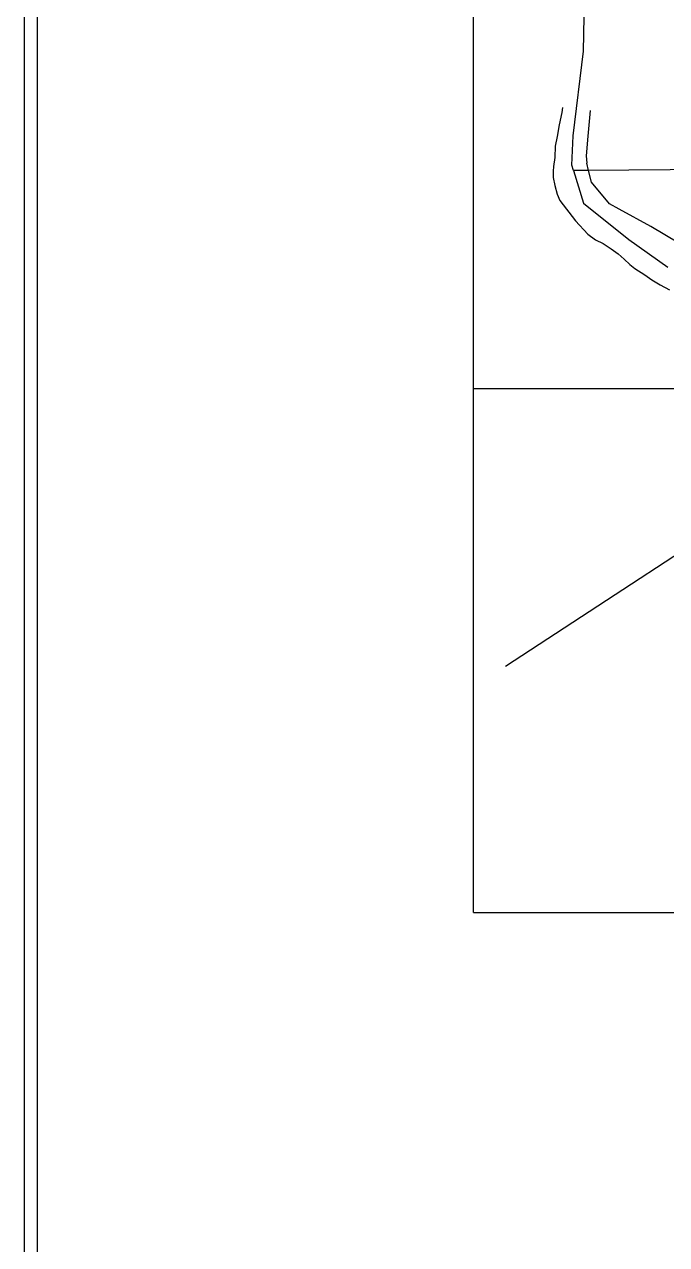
# Model space of a CAD drawing. Extents: x 541143 to 549705, y 1816513 to 1828950.
# Drawn here: x 541143 to 542369, y 1825366 to 1827695 of the extents above; entities that cross this region are included whole.
import ezdxf

# ---------------------------------------------------------------- set-up
doc = ezdxf.new("R2010")
doc.units = 0
for name, color, linetype in [('Level 32', 7, 'Continuous'), ('Level 34', 7, 'Continuous'), ('Level 40', 7, 'Continuous'), ('Level 46', 7, 'Continuous'), ('Level 54', 7, 'Continuous'), ('Level 63', 7, 'Continuous')]:
    doc.layers.add(name, color=color, linetype=linetype)

msp = doc.modelspace()

# ---------------------------------------------------------------- linework, layer by layer
at = {"layer": 'Level 32'}
msp.add_line((542219.8, 1827416.2), (542216.3, 1827429.9), dxfattribs=at)
for points in [[(542169.9, 1827536.2), (542168.8, 1827526.4), (542163.7, 1827503.3), (542159.5, 1827481), (542155.8, 1827462.7), (542155.1, 1827440.7), (542153, 1827423.6), (542152.1, 1827414.9), (542152.2, 1827402.4), (542155.1, 1827387.1), (542159.4, 1827370.7), (542165, 1827358.5)], [(542222.4, 1827530.7), (542218.4, 1827481.5), (542215.1, 1827443.9), (542216.3, 1827429.9)], [(542898.1, 1826859), (542893.9, 1826888.7), (542879.1, 1826970.8), (542863.9, 1827000), (542853, 1827053.9), (542813.9, 1827100.2), (542773.4, 1827144.1), (542712.6, 1827158.9), (542656.6, 1827174.8), (542625.3, 1827169.7), (542583.4, 1827186.9), (542523.5, 1827205.1), (542493, 1827216.1), (542461.7, 1827237), (542448.5, 1827243.4), (542338.4, 1827309.2), (542277.8, 1827341.9), (542259.6, 1827352.5), (542225.4, 1827393.9), (542219.8, 1827416.2)], [(542165, 1827358.5), (542194.8, 1827319.8), (542218.5, 1827294.2), (542232.8, 1827283.9), (542247.3, 1827276.6), (542262.6, 1827266.7), (542276.1, 1827257.2), (542287.4, 1827246.5), (542298.3, 1827236.4), (542308.1, 1827229.2), (542326.7, 1827217.1), (542340.2, 1827207), (542356.3, 1827197.8), (542374.3, 1827188.1)]]:
    msp.add_lwpolyline(points, dxfattribs=at)
at = {"layer": 'Level 34'}
msp.add_lwpolyline([(542060.8, 1826470.2), (542606.5, 1826826.2)], dxfattribs=at)
at = {"layer": 'Level 40'}
for points in [[(542190.7, 1827415.9), (542187.4, 1827426.3), (542190.4, 1827482.2), (542209.8, 1827643.8), (542213.1, 1827807.7)], [(542190.7, 1827415.9), (542210.1, 1827353.8), (542296.2, 1827284.3), (542370.9, 1827231.2)]]:
    msp.add_lwpolyline(points, dxfattribs=at)
at = {"layer": 'Level 46'}
msp.add_line((542217.4, 1827416.1), (542190.7, 1827415.9), dxfattribs=at)
msp.add_lwpolyline([(542750.9, 1827416.3), (542691.8, 1827419.8), (542217.4, 1827416.1)], dxfattribs=at)
at = {"layer": 'Level 54'}
for p, q in [((542000, 1826000), (542000, 1828000)), ((542000, 1827000), (546000, 1827000)), ((542000, 1826000), (547000, 1826000))]:
    msp.add_line(p, q, dxfattribs=at)
at = {"layer": 'Level 63'}
for points in [[(541143, 1828447.1), (549705.2, 1828447.1), (549705.2, 1816513.1), (541143, 1816513.1)], [(541168, 1828422.1), (549680.2, 1828422.1), (549680.2, 1816538.1), (541168, 1816538.1)]]:
    msp.add_lwpolyline(points, close=True, dxfattribs=at)

doc.saveas('drawing.dxf')
